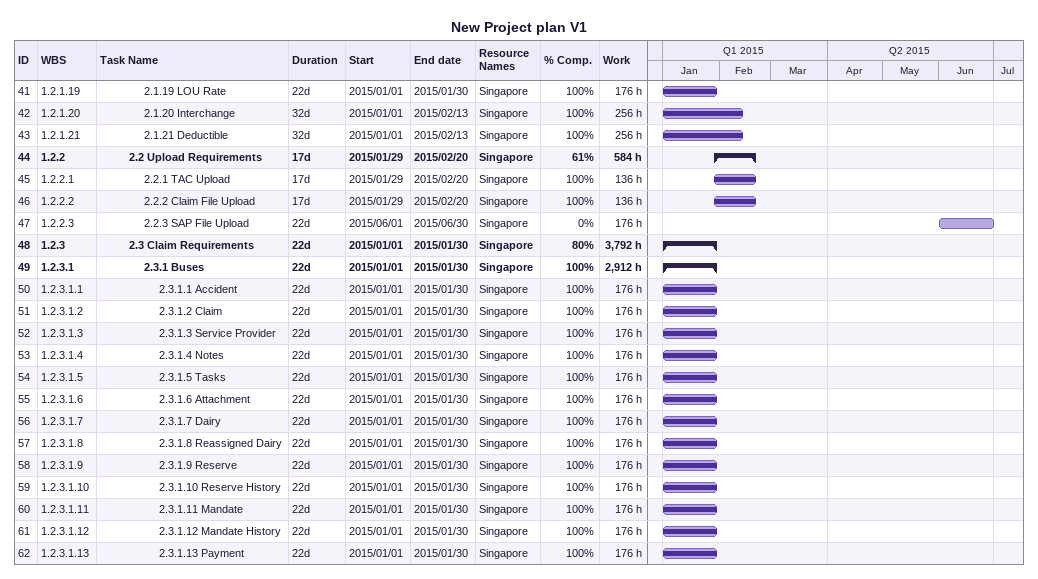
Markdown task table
New Project plan V1

| ID | WBS | Task | Duration | Start | Finish | Resources | % complete | Work (h) |
|---|---|---|---|---|---|---|---|---|
| 41 | 1.2.1.19 | 2.1.19 LOU Rate | 22d | 2015-01-01 | 2015-01-30 | Singapore | 100 | 176 |
| 42 | 1.2.1.20 | 2.1.20 Interchange | 32d | 2015-01-01 | 2015-02-13 | Singapore | 100 | 256 |
| 43 | 1.2.1.21 | 2.1.21 Deductible | 32d | 2015-01-01 | 2015-02-13 | Singapore | 100 | 256 |
| 44 | 1.2.2 | **2.2 Upload Requirements** | 17d | 2015-01-29 | 2015-02-20 | Singapore | 61 | 584 |
| 45 | 1.2.2.1 | 2.2.1 TAC Upload | 17d | 2015-01-29 | 2015-02-20 | Singapore | 100 | 136 |
| 46 | 1.2.2.2 | 2.2.2 Claim File Upload | 17d | 2015-01-29 | 2015-02-20 | Singapore | 100 | 136 |
| 47 | 1.2.2.3 | 2.2.3 SAP File Upload | 22d | 2015-06-01 | 2015-06-30 | Singapore | 0 | 176 |
| 48 | 1.2.3 | **2.3 Claim Requirements** | 22d | 2015-01-01 | 2015-01-30 | Singapore | 80 | 3792 |
| 49 | 1.2.3.1 | **2.3.1 Buses** | 22d | 2015-01-01 | 2015-01-30 | Singapore | 100 | 2912 |
| 50 | 1.2.3.1.1 | 2.3.1.1 Accident | 22d | 2015-01-01 | 2015-01-30 | Singapore | 100 | 176 |
| 51 | 1.2.3.1.2 | 2.3.1.2 Claim | 22d | 2015-01-01 | 2015-01-30 | Singapore | 100 | 176 |
| 52 | 1.2.3.1.3 | 2.3.1.3 Service Provider | 22d | 2015-01-01 | 2015-01-30 | Singapore | 100 | 176 |
| 53 | 1.2.3.1.4 | 2.3.1.4 Notes | 22d | 2015-01-01 | 2015-01-30 | Singapore | 100 | 176 |
| 54 | 1.2.3.1.5 | 2.3.1.5 Tasks | 22d | 2015-01-01 | 2015-01-30 | Singapore | 100 | 176 |
| 55 | 1.2.3.1.6 | 2.3.1.6 Attachment | 22d | 2015-01-01 | 2015-01-30 | Singapore | 100 | 176 |
| 56 | 1.2.3.1.7 | 2.3.1.7 Dairy | 22d | 2015-01-01 | 2015-01-30 | Singapore | 100 | 176 |
| 57 | 1.2.3.1.8 | 2.3.1.8 Reassigned Dairy | 22d | 2015-01-01 | 2015-01-30 | Singapore | 100 | 176 |
| 58 | 1.2.3.1.9 | 2.3.1.9 Reserve | 22d | 2015-01-01 | 2015-01-30 | Singapore | 100 | 176 |
| 59 | 1.2.3.1.10 | 2.3.1.10 Reserve History | 22d | 2015-01-01 | 2015-01-30 | Singapore | 100 | 176 |
| 60 | 1.2.3.1.11 | 2.3.1.11 Mandate | 22d | 2015-01-01 | 2015-01-30 | Singapore | 100 | 176 |
| 61 | 1.2.3.1.12 | 2.3.1.12 Mandate History | 22d | 2015-01-01 | 2015-01-30 | Singapore | 100 | 176 |
| 62 | 1.2.3.1.13 | 2.3.1.13 Payment | 22d | 2015-01-01 | 2015-01-30 | Singapore | 100 | 176 |
